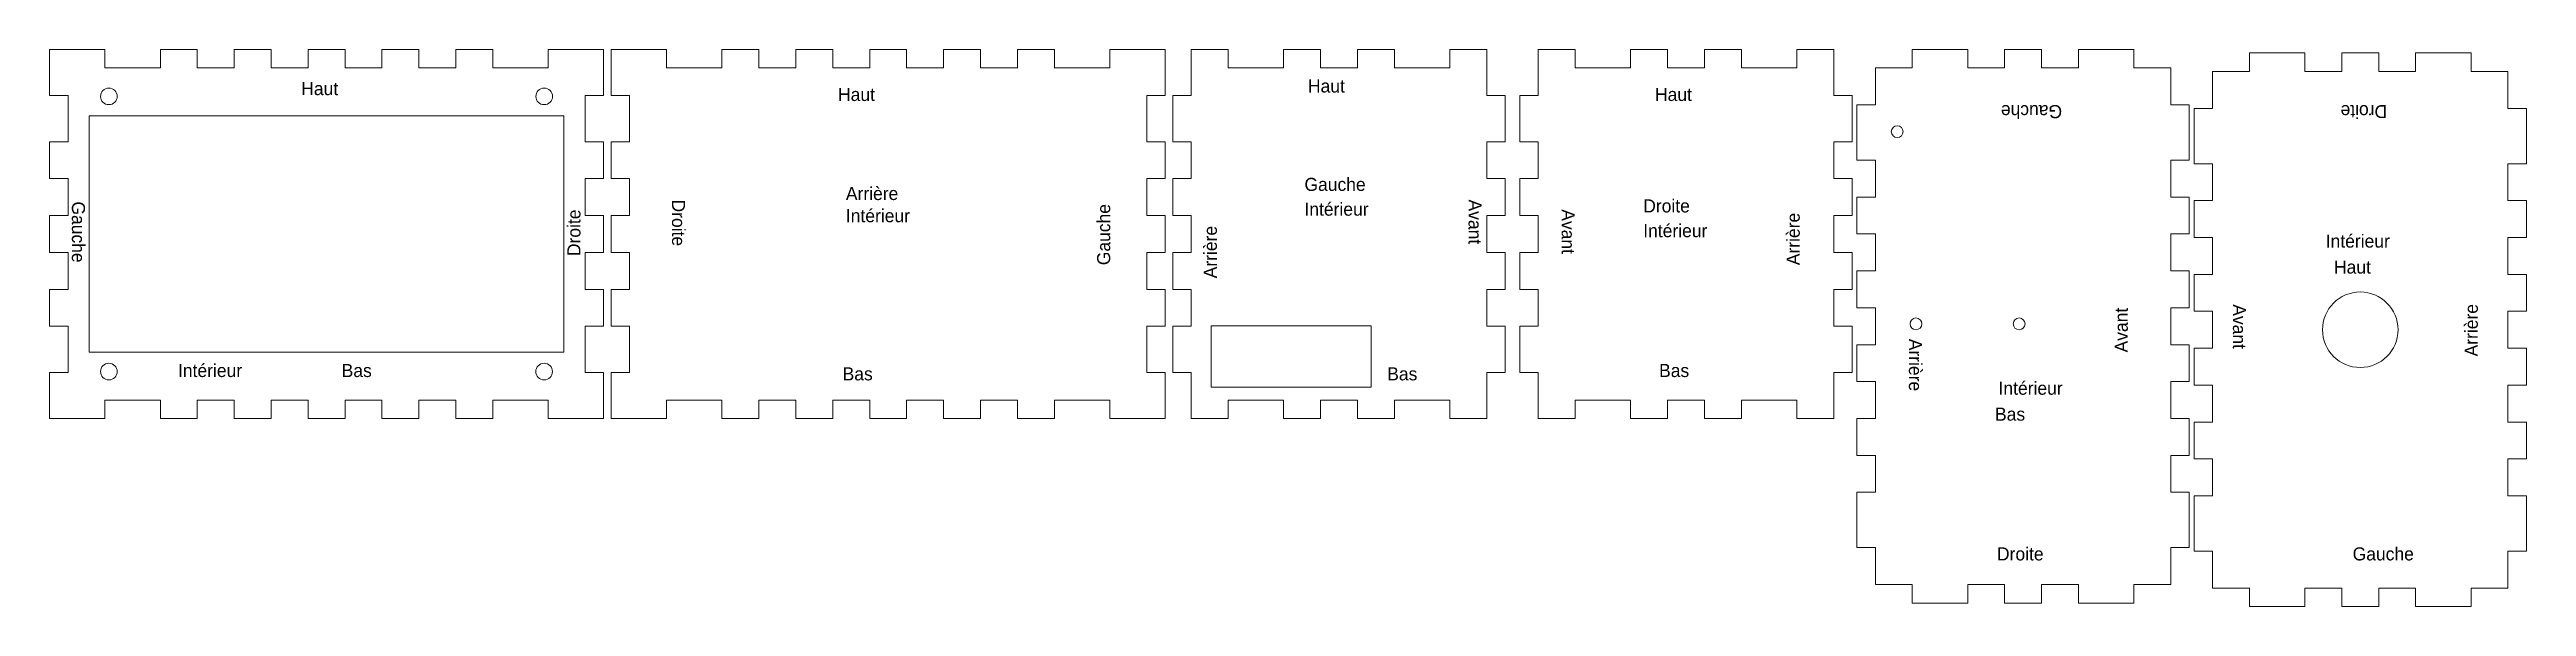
# Model space of a CAD drawing. Header units: inches. Extents: x 5 to 675, y -153 to -2.
import ezdxf

# ---------------------------------------------------------------- set-up
doc = ezdxf.new("R2010")
doc.units = ezdxf.units.IN
doc.header["$MEASUREMENT"] = 0
doc.layers.add('Calque 1', color=7, linetype='Continuous')

# ---------------------------------------------------------------- blocks, each defined once
blk = doc.blocks.new('block 2')
at = {"layer": 'Calque 1', "lineweight": 0}
blk.add_lwpolyline([(156.62, -2.37), (171.62, -2.37), (171.62, -7.37), (186.62, -7.37), (186.62, -2.37), (196.62, -2.37), (196.62, -7.37), (206.62, -7.37), (206.62, -2.37), (216.62, -2.37), (216.62, -7.37), (226.62, -7.37), (226.62, -2.37), (236.62, -2.37), (236.62, -7.37), (246.62, -7.37), (246.62, -2.37), (256.62, -2.37), (256.62, -7.37), (266.62, -7.37), (266.62, -2.37), (276.62, -2.37), (276.62, -7.37), (291.62, -7.37), (291.62, -2.37), (306.62, -2.37), (306.62, -14.87), (301.62, -14.87), (301.62, -27.37), (306.62, -27.37), (306.62, -37.37), (301.62, -37.37), (301.62, -47.37), (306.62, -47.37), (306.62, -57.37), (301.62, -57.37), (301.62, -67.37), (306.62, -67.37), (306.62, -77.37), (301.62, -77.37), (301.62, -89.87), (306.62, -89.87), (306.62, -102.37), (291.62, -102.37), (291.62, -97.37), (276.62, -97.37), (276.62, -102.37), (266.62, -102.37), (266.62, -97.37), (256.62, -97.37), (256.62, -102.37), (246.62, -102.37), (246.62, -97.37), (236.62, -97.37), (236.62, -102.37), (226.62, -102.37), (226.62, -97.37), (216.62, -97.37), (216.62, -102.37), (206.62, -102.37), (206.62, -97.37), (196.62, -97.37), (196.62, -102.37), (186.62, -102.37), (186.62, -97.37), (171.62, -97.37), (171.62, -102.37), (156.62, -102.37), (156.62, -89.87), (161.62, -89.87), (161.62, -77.37), (156.62, -77.37), (156.62, -67.37), (161.62, -67.37), (161.62, -57.37), (156.62, -57.37), (156.62, -47.37), (161.62, -47.37), (161.62, -37.37), (156.62, -37.37), (156.62, -27.37), (161.62, -27.37), (161.62, -14.87), (156.62, -14.87), (156.62, -2.37)], dxfattribs=at)
blk = doc.blocks.new('block 3')
at = {"layer": 'Calque 1', "lineweight": 0}
blk.add_lwpolyline([(407.64, -2.37), (417.64, -2.37), (417.64, -7.37), (432.64, -7.37), (432.64, -2.37), (442.64, -2.37), (442.64, -7.37), (452.64, -7.37), (452.64, -2.37), (462.64, -2.37), (462.64, -7.37), (477.64, -7.37), (477.64, -2.37), (487.64, -2.37), (487.64, -14.87), (492.64, -14.87), (492.64, -27.37), (487.64, -27.37), (487.64, -37.37), (492.64, -37.37), (492.64, -47.37), (487.64, -47.37), (487.64, -57.37), (492.64, -57.37), (492.64, -67.37), (487.64, -67.37), (487.64, -77.37), (492.64, -77.37), (492.64, -89.87), (487.64, -89.87), (487.64, -102.37), (477.64, -102.37), (477.64, -97.37), (462.64, -97.37), (462.64, -102.37), (452.64, -102.37), (452.64, -97.37), (442.64, -97.37), (442.64, -102.37), (432.64, -102.37), (432.64, -97.37), (417.64, -97.37), (417.64, -102.37), (407.64, -102.37), (407.64, -89.87), (402.64, -89.87), (402.64, -77.37), (407.64, -77.37), (407.64, -67.37), (402.64, -67.37), (402.64, -57.37), (407.64, -57.37), (407.64, -47.37), (402.64, -47.37), (402.64, -37.37), (407.64, -37.37), (407.64, -27.37), (402.64, -27.37), (402.64, -14.87), (407.64, -14.87), (407.64, -2.37)], dxfattribs=at)
blk = doc.blocks.new('block 5')
at = {"layer": 'Calque 1', "lineweight": 0}
blk.add_lwpolyline([(670.2, -8.32), (670.2, -18.32), (675.2, -18.32), (675.2, -33.32), (670.2, -33.32), (670.2, -43.32), (675.2, -43.32), (675.2, -53.32), (670.2, -53.32), (670.2, -63.32), (675.2, -63.32), (675.2, -73.32), (670.2, -73.32), (670.2, -83.32), (675.2, -83.32), (675.2, -93.32), (670.2, -93.32), (670.2, -103.32), (675.2, -103.32), (675.2, -113.32), (670.2, -113.32), (670.2, -123.32), (675.2, -123.32), (675.2, -138.32), (670.2, -138.32), (670.2, -148.32), (660.2, -148.32), (660.2, -153.32), (645.2, -153.32), (645.2, -148.32), (635.2, -148.32), (635.2, -153.32), (625.2, -153.32), (625.2, -148.32), (615.2, -148.32), (615.2, -153.32), (600.2, -153.32), (600.2, -148.32), (590.2, -148.32), (590.2, -138.32), (585.2, -138.32), (585.2, -123.32), (590.2, -123.32), (590.2, -113.32), (585.2, -113.32), (585.2, -103.32), (590.2, -103.32), (590.2, -93.32), (585.2, -93.32), (585.2, -83.32), (590.2, -83.32), (590.2, -73.32), (585.2, -73.32), (585.2, -63.32), (590.2, -63.32), (590.2, -53.32), (585.2, -53.32), (585.2, -43.32), (590.2, -43.32), (590.2, -33.32), (585.2, -33.32), (585.2, -18.32), (590.2, -18.32), (590.2, -8.32), (600.2, -8.32), (600.2, -3.32), (615.2, -3.32), (615.2, -8.32), (625.2, -8.32), (625.2, -3.32), (635.2, -3.32), (635.2, -8.32), (645.2, -8.32), (645.2, -3.32), (660.2, -3.32), (660.2, -8.32), (670.2, -8.32)], dxfattribs=at)
blk = doc.blocks.new('block 4')
at = {"layer": 'Calque 1', "lineweight": 0}
blk.add_open_spline([(630.2, -88.54), (624.56, -88.54), (619.98, -83.97), (619.98, -78.32), (619.98, -72.67), (624.56, -68.09), (630.2, -68.09), (635.85, -68.09), (640.43, -72.67), (640.43, -78.32), (640.43, -83.97), (635.85, -88.54), (630.2, -88.54)], degree=3, knots=[0, 0, 0, 0, 1, 1, 1, 2, 2, 2, 3, 3, 3, 4, 4, 4, 4], dxfattribs=at)
at = {"layer": 'Calque 1'}
blk.add_blockref('block 5', (0, 0), dxfattribs=at)
blk = doc.blocks.new('block 7')
at = {"layer": 'Calque 1', "lineweight": 0}
blk.add_lwpolyline([(578.92, -7.37), (578.92, -17.37), (583.92, -17.37), (583.92, -32.37), (578.92, -32.37), (578.92, -42.37), (583.92, -42.37), (583.92, -52.37), (578.92, -52.37), (578.92, -62.37), (583.92, -62.37), (583.92, -72.37), (578.92, -72.37), (578.92, -82.37), (583.92, -82.37), (583.92, -92.37), (578.92, -92.37), (578.92, -102.37), (583.92, -102.37), (583.92, -112.37), (578.92, -112.37), (578.92, -122.37), (583.92, -122.37), (583.92, -137.37), (578.92, -137.37), (578.92, -147.37), (568.92, -147.37), (568.92, -152.37), (553.92, -152.37), (553.92, -147.37), (543.92, -147.37), (543.92, -152.37), (533.92, -152.37), (533.92, -147.37), (523.92, -147.37), (523.92, -152.37), (508.92, -152.37), (508.92, -147.37), (498.92, -147.37), (498.92, -137.37), (493.92, -137.37), (493.92, -122.37), (498.92, -122.37), (498.92, -112.37), (493.92, -112.37), (493.92, -102.37), (498.92, -102.37), (498.92, -92.37), (493.92, -92.37), (493.92, -82.37), (498.92, -82.37), (498.92, -72.37), (493.92, -72.37), (493.92, -62.37), (498.92, -62.37), (498.92, -52.37), (493.92, -52.37), (493.92, -42.37), (498.92, -42.37), (498.92, -32.37), (493.92, -32.37), (493.92, -17.37), (498.92, -17.37), (498.92, -7.37), (508.92, -7.37), (508.92, -2.37), (523.92, -2.37), (523.92, -7.37), (533.92, -7.37), (533.92, -2.37), (543.92, -2.37), (543.92, -7.37), (553.92, -7.37), (553.92, -2.37), (568.92, -2.37), (568.92, -7.37), (578.92, -7.37)], dxfattribs=at)
blk = doc.blocks.new('block 6')
at = {"layer": 'Calque 1', "lineweight": 0}
for points in [[(506.42, -24.65), (506.42, -25.53), (505.71, -26.25), (504.82, -26.25), (503.94, -26.25), (503.22, -25.53), (503.22, -24.65), (503.22, -23.77), (503.94, -23.05), (504.82, -23.05), (505.71, -23.05), (506.42, -23.77), (506.42, -24.65)], [(511.5, -76.72), (511.5, -77.6), (510.79, -78.32), (509.9, -78.32), (509.02, -78.32), (508.3, -77.6), (508.3, -76.72), (508.3, -75.84), (509.02, -75.12), (509.9, -75.12), (510.79, -75.12), (511.5, -75.84), (511.5, -76.72)], [(539.44, -76.72), (539.44, -77.6), (538.73, -78.32), (537.84, -78.32), (536.96, -78.32), (536.24, -77.6), (536.24, -76.72), (536.24, -75.84), (536.96, -75.12), (537.84, -75.12), (538.73, -75.12), (539.44, -75.84), (539.44, -76.72)]]:
    blk.add_open_spline(points, degree=3, knots=[0, 0, 0, 0, 1, 1, 1, 2, 2, 2, 3, 3, 3, 4, 4, 4, 4], dxfattribs=at)
at = {"layer": 'Calque 1'}
blk.add_blockref('block 7', (0, 0), dxfattribs=at)
blk = doc.blocks.new('block 9')
at = {"layer": 'Calque 1', "lineweight": 0}
blk.add_lwpolyline([(313.68, -2.37), (323.68, -2.37), (323.68, -7.37), (338.68, -7.37), (338.68, -2.37), (348.68, -2.37), (348.68, -7.37), (358.68, -7.37), (358.68, -2.37), (368.68, -2.37), (368.68, -7.37), (383.68, -7.37), (383.68, -2.37), (393.68, -2.37), (393.68, -14.87), (398.68, -14.87), (398.68, -27.37), (393.68, -27.37), (393.68, -37.37), (398.68, -37.37), (398.68, -47.37), (393.68, -47.37), (393.68, -57.37), (398.68, -57.37), (398.68, -67.37), (393.68, -67.37), (393.68, -77.37), (398.68, -77.37), (398.68, -89.87), (393.68, -89.87), (393.68, -102.37), (383.68, -102.37), (383.68, -97.37), (368.68, -97.37), (368.68, -102.37), (358.68, -102.37), (358.68, -97.37), (348.68, -97.37), (348.68, -102.37), (338.68, -102.37), (338.68, -97.37), (323.68, -97.37), (323.68, -102.37), (313.68, -102.37), (313.68, -89.87), (308.68, -89.87), (308.68, -77.37), (313.68, -77.37), (313.68, -67.37), (308.68, -67.37), (308.68, -57.37), (313.68, -57.37), (313.68, -47.37), (308.68, -47.37), (308.68, -37.37), (313.68, -37.37), (313.68, -27.37), (308.68, -27.37), (308.68, -14.87), (313.68, -14.87), (313.68, -2.37)], dxfattribs=at)
blk = doc.blocks.new('block 8')
at = {"layer": 'Calque 1', "lineweight": 0}
blk.add_lwpolyline([(362.42, -77.29), (362.42, -93.87), (319.09, -93.87), (319.09, -77.29), (362.42, -77.29)], dxfattribs=at)
at = {"layer": 'Calque 1'}
blk.add_blockref('block 9', (0, 0), dxfattribs=at)
blk = doc.blocks.new('block 11')
at = {"layer": 'Calque 1', "lineweight": 0}
blk.add_lwpolyline([(4.55, -2.37), (19.55, -2.37), (19.55, -7.37), (34.55, -7.37), (34.55, -2.37), (44.55, -2.37), (44.55, -7.37), (54.55, -7.37), (54.55, -2.37), (64.55, -2.37), (64.55, -7.37), (74.55, -7.37), (74.55, -2.37), (84.55, -2.37), (84.55, -7.37), (94.55, -7.37), (94.55, -2.37), (104.55, -2.37), (104.55, -7.37), (114.55, -7.37), (114.55, -2.37), (124.55, -2.37), (124.55, -7.37), (139.55, -7.37), (139.55, -2.37), (154.55, -2.37), (154.55, -14.87), (149.55, -14.87), (149.55, -27.37), (154.55, -27.37), (154.55, -37.37), (149.55, -37.37), (149.55, -47.37), (154.55, -47.37), (154.55, -57.37), (149.55, -57.37), (149.55, -67.37), (154.55, -67.37), (154.55, -77.37), (149.55, -77.37), (149.55, -89.87), (154.55, -89.87), (154.55, -102.37), (139.55, -102.37), (139.55, -97.37), (124.55, -97.37), (124.55, -102.37), (114.55, -102.37), (114.55, -97.37), (104.55, -97.37), (104.55, -102.37), (94.55, -102.37), (94.55, -97.37), (84.55, -97.37), (84.55, -102.37), (74.55, -102.37), (74.55, -97.37), (64.55, -97.37), (64.55, -102.37), (54.55, -102.37), (54.55, -97.37), (44.55, -97.37), (44.55, -102.37), (34.55, -102.37), (34.55, -97.37), (19.55, -97.37), (19.55, -102.37), (4.55, -102.37), (4.55, -89.87), (9.55, -89.87), (9.55, -77.37), (4.55, -77.37), (4.55, -67.37), (9.55, -67.37), (9.55, -57.37), (4.55, -57.37), (4.55, -47.37), (9.55, -47.37), (9.55, -37.37), (4.55, -37.37), (4.55, -27.37), (9.55, -27.37), (9.55, -14.87), (4.55, -14.87), (4.55, -2.37)], dxfattribs=at)
blk = doc.blocks.new('block 10')
at = {"layer": 'Calque 1', "lineweight": 0}
blk.add_lwpolyline([(143.8, -84.37), (15.3, -84.37), (15.3, -20.37), (143.8, -20.37), (143.8, -84.37)], dxfattribs=at)
for points in [[(22.87, -15.07), (22.87, -16.32), (21.86, -17.32), (20.62, -17.32), (19.37, -17.32), (18.36, -16.32), (18.36, -15.07), (18.36, -13.83), (19.37, -12.82), (20.62, -12.82), (21.86, -12.82), (22.87, -13.83), (22.87, -15.07)], [(140.74, -15.07), (140.74, -16.32), (139.72, -17.32), (138.48, -17.32), (137.23, -17.32), (136.22, -16.32), (136.22, -15.07), (136.22, -13.83), (137.23, -12.82), (138.48, -12.82), (139.72, -12.82), (140.74, -13.83), (140.74, -15.07)], [(22.87, -89.67), (22.87, -90.92), (21.86, -91.92), (20.62, -91.92), (19.37, -91.92), (18.36, -90.92), (18.36, -89.67), (18.36, -88.43), (19.37, -87.42), (20.62, -87.42), (21.86, -87.42), (22.87, -88.43), (22.87, -89.67)], [(140.73, -89.67), (140.73, -90.92), (139.72, -91.92), (138.47, -91.92), (137.22, -91.92), (136.21, -90.92), (136.21, -89.67), (136.21, -88.43), (137.22, -87.42), (138.47, -87.42), (139.72, -87.42), (140.73, -88.43), (140.73, -89.67)]]:
    blk.add_open_spline(points, degree=3, knots=[0, 0, 0, 0, 1, 1, 1, 2, 2, 2, 3, 3, 3, 4, 4, 4, 4], dxfattribs=at)
at = {"layer": 'Calque 1'}
blk.add_blockref('block 11', (0, 0), dxfattribs=at)

msp = doc.modelspace()

# ---------------------------------------------------------------- block references
at = {"layer": 'Calque 1'}
for name in ['block 10', 'block 2', 'block 8', 'block 3', 'block 6', 'block 4']:
    msp.add_blockref(name, (0, 0), dxfattribs=at)

# ---------------------------------------------------------------- texts
at = {"layer": 'Calque 1', "color": 7, "true_color": 0xffffff, "char_height": 3.54, "attachment_point": 7}
for s, insert in [('\\fMyriad Pro|b0|i0|c0|p34;\\W1;Haut', (72.7, -14.79)), ('\\fMyriad Pro|b0|i0|c0|p34;\\W1;Haut', (218.04, -16.38)), ('\\fMyriad Pro|b0|i0|c0|p34;\\W1;Haut', (345.28, -14.09)), ('\\fMyriad Pro|b0|i0|c0|p34;\\W1;Haut', (439.24, -16.38)), ('\\fMyriad Pro|b0|i0|c0|p34;\\W1;Arrière', (220.16, -43.22)), ('\\fMyriad Pro|b0|i0|c0|p34;\\W1;Gauche', (344.33, -40.75)), ('\\fMyriad Pro|b0|i0|c0|p34;\\W1;Intérieur', (220.16, -49.23)), ('\\fMyriad Pro|b0|i0|c0|p34;\\W1;Intérieur', (344.33, -47.46)), ('\\fMyriad Pro|b0|i0|c0|p34;\\W1;Droite', (436.06, -46.58)), ('\\fMyriad Pro|b0|i0|c0|p34;\\W1;Intérieur', (436.06, -53.29)), ('\\fMyriad Pro|b0|i0|c0|p34;\\W1;Intérieur', (620.85, -56.11)), ('\\fMyriad Pro|b0|i0|c0|p34;\\W1;Haut', (623.09, -63.15)), ('\\fMyriad Pro|b0|i0|c0|p34;\\W1;Intérieur', (39.33, -91.19)), ('\\fMyriad Pro|b0|i0|c0|p34;\\W1;Bas', (83.64, -91.19)), ('\\fMyriad Pro|b0|i0|c0|p34;\\W1;Bas', (219.28, -92.09)), ('\\fMyriad Pro|b0|i0|c0|p34;\\W1;Bas', (366.74, -92.09)), ('\\fMyriad Pro|b0|i0|c0|p34;\\W1;Bas', (440.35, -91.19)), ('\\fMyriad Pro|b0|i0|c0|p34;\\W1;Intérieur', (532.26, -95.98)), ('\\fMyriad Pro|b0|i0|c0|p34;\\W1;Bas', (531.31, -103.01)), ('\\fMyriad Pro|b0|i0|c0|p34;\\W1;Droite', (531.84, -140.88)), ('\\fMyriad Pro|b0|i0|c0|p34;\\W1;Gauche', (628.14, -140.88))]:
    msp.add_mtext(s, dxfattribs=dict(at, insert=insert))
for s, insert, rotation in [('\\fMyriad Pro|b0|i0|c0|p34;\\W1;Gauche', (549.47, -17.39), 180), ('\\fMyriad Pro|b0|i0|c0|p34;\\W1;Droite', (637.49, -17.39), 180), ('\\fMyriad Pro|b0|i0|c0|p34;\\W1;Gauche', (10.55, -43.55), 270), ('\\fMyriad Pro|b0|i0|c0|p34;\\W1;Droite', (148.35, -58.36), 90), ('\\fMyriad Pro|b0|i0|c0|p34;\\W1;Droite', (173.04, -43.03), 270), ('\\fMyriad Pro|b0|i0|c0|p34;\\W1;Gauche', (291.79, -60.83), 90), ('\\fMyriad Pro|b0|i0|c0|p34;\\W1;Avant', (388.71, -43.03), 270), ('\\fMyriad Pro|b0|i0|c0|p34;\\W1;Avant', (413.93, -45.68), 270), ('\\fMyriad Pro|b0|i0|c0|p34;\\W1;Arrière', (478.48, -60.83), 90), ('\\fMyriad Pro|b0|i0|c0|p34;\\W1;Arrière', (320.67, -64.38), 90), ('\\fMyriad Pro|b0|i0|c0|p34;\\W1;Avant', (567.32, -84.47), 90), ('\\fMyriad Pro|b0|i0|c0|p34;\\W1;Avant', (595.67, -71.42), 270), ('\\fMyriad Pro|b0|i0|c0|p34;\\W1;Arrière', (662.08, -85.55), 90), ('\\fMyriad Pro|b0|i0|c0|p34;\\W1;Arrière', (507.95, -80.77), 270)]:
    msp.add_mtext(s, dxfattribs=dict(at, insert=insert, rotation=rotation))

doc.saveas('drawing.dxf')
